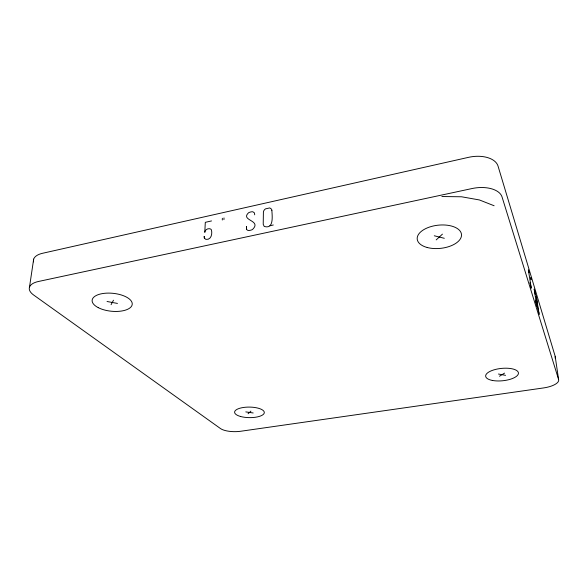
<?xml version="1.0" encoding="UTF-8"?>
<svg xmlns="http://www.w3.org/2000/svg" width="588" height="588" viewBox="0 0 588 588"><rect width="100%" height="100%" fill="white"/><g stroke="black" fill="none" stroke-linecap="round" stroke-linejoin="round"><path stroke-width="0.88" d="M254.7 214.833L254.479 212.952L252.847 211.761A7.967 6.108 -38.7 0 0 248.665 212.694C239.838 220.75 262.255 220.103 252.472 229.533A7.989 6.145 -38.9 0 1 249.474 230.422A3.484 2.683 -39.1 0 1 246.593 229.239L246.423 226.564L246.593 229.239M222.286 220.015L222.352 218.288M223.94 219.647L224.006 217.92M29.496 287.128L33.663 259.154M538.953 313.272L536.212 295.867L538.013 309.384L539.365 314.536M111.073 304.702L113.477 300.203M248.092 413.731L250.907 411.137M436.193 239.904L442.448 234.127M499.477 376.254L504.563 373.108M269.921 225.799L273.302 224.991M211.526 220.934L205.3 222.33L204.8 232.356C204.852 229.526 208.417 227.887 210.769 229.085L211.379 229.834C212.584 233.862 211.151 240.124 205.874 239.382L204.359 238.147L204.212 236.383L204.359 238.147M441.875 196.532L461.536 196.774L479.426 199.957L494.118 205.749M245.784 411.901L253.185 412.974M107.045 301.497L117.468 303.43M498.448 374.027L505.555 375.342M434.275 235.773L444.308 238.287M558.6 379.488L502.049 196.965A25.505 13.994 -8.4 0 0 472.083 188.535L38.521 281.468A22.476 9.945 7.8 0 0 33.641 295.022L220.485 428.556A15.229 5.182 0.9 0 0 240.566 431.276L543.533 387.94A17.339 6.284 -6.5 0 0 558.6 379.488L555.175 356.306L498.036 166.088A25.041 14.487 -9 0 0 468.577 157.327L42.586 253.274A22.123 10.356 8.4 0 0 33.545 261.888M529.222 272.751L528.355 269.87L531.28 288.164L530.097 282.6L530.369 284.386M535.962 302.717L535.587 300.196L536.55 305.503A6.769 0.426 80.1 0 0 536.888 306.488L534.139 289.031A6.755 0.426 80.1 0 1 534.661 290.766L535.337 294.654M530.898 278.168L531.111 279.734M530.67 277.433L530.89 278.999M555.175 356.306A17.118 6.593 -6.9 0 1 555.094 358.055M271.876 210.438C272.163 216.046 274.045 229.445 264.21 226.439L263.218 224.3L263.402 212.319A3.918 3.013 -37.5 0 1 265.555 208.85L269.774 207.917L271.619 209.24L271.876 210.438M240.61 416.502A14.84 5.27 0.7 0 0 264.21 413.121A14.84 5.27 0.7 0 0 243.594 407.455A14.84 5.27 0.7 0 0 240.61 416.502M492.303 380.429A16.464 6.203 -5.7 0 0 518.344 373.88A16.464 6.203 -5.7 0 0 495.515 369.426A16.464 6.203 -5.7 0 0 492.303 380.429M427.204 247.497A22.263 11.65 -6.1 0 0 461.492 235.707A22.263 11.65 -6.1 0 0 429.365 227.1A22.263 11.65 -6.1 0 0 427.204 247.497M98.24 307.642A20.146 8.996 5.8 0 0 131.646 306.054A20.146 8.996 5.8 0 0 106.648 293.147A20.146 8.996 5.8 0 0 98.24 307.642"/></g></svg>
